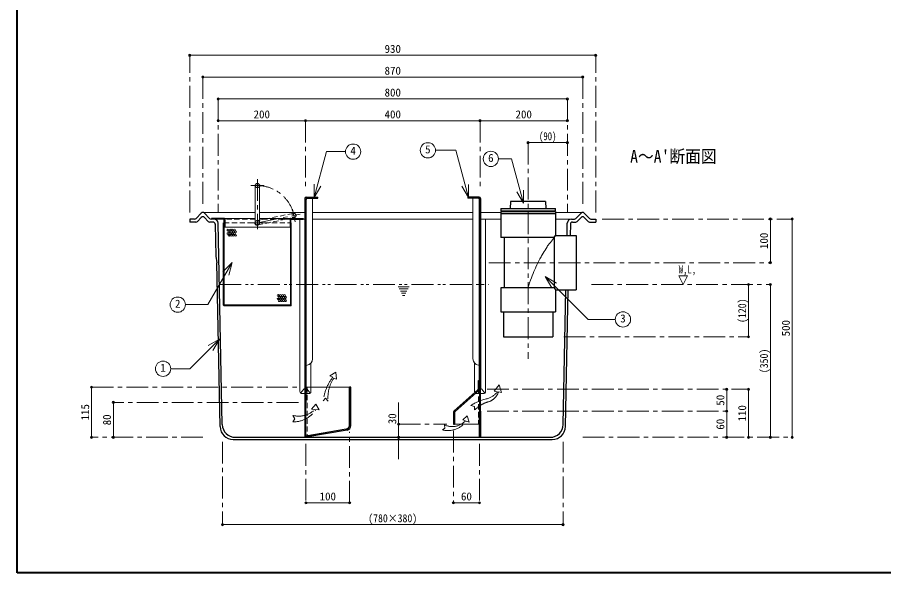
# Model space of a CAD drawing. Units: millimetres at full size, sheet at 1:10. Extents: x -2096 to 1954, y -1403 to 1407.
# Drawn here: x -2096 to -112, y -1403 to -131 of the extents above; entities that cross this region are included whole.
import ezdxf
from ezdxf.enums import TextEntityAlignment as Align

# ---------------------------------------------------------------- set-up
doc = ezdxf.new("R2010")
doc.units = ezdxf.units.MM
doc.header["$LTSCALE"] = 10
doc.header["$PDMODE"] = 32
doc.header["$PDSIZE"] = 5
for name, pattern in [('CHAIN1', [8, 5, -1, 1, -1]), ('DASHED1', [1.8, 1.2, -0.6]), ('DOUBLE_CHAIN1', [8.8, 5, -1, 0.6, -0.6, 0.6, -1])]:
    doc.linetypes.add(name, pattern=pattern)
doc.layers.add('0-0_ﾚｲﾔ1', color=4, linetype='Continuous', lineweight=9)
doc.styles.add('ＭＳ ゴシック', font='')
doc.styles.get('ＭＳ ゴシック').set_extended_font_data('MS Gothic')

msp = doc.modelspace()

# ---------------------------------------------------------------- linework, layer by layer
at = {"layer": '0-0_ﾚｲﾔ1', "color": 1, "lineweight": 40}
for p, q in [((-2096.01, -1403.12), (-2096.01, 1406.88)), ((1953.99, -1403.12), (-2096.01, -1403.12))]:
    msp.add_line(p, q, dxfattribs=at)
at = {"layer": '0-0_ﾚｲﾔ1'}
for p, q in [((-1701.01, -218.12), (-771.01, -218.12)), ((-801.01, -268.12), (-1671.01, -268.12)), ((-1636.01, -318.12), (-836.01, -318.12)), ((-1436.01, -368.12), (-1636.01, -368.12)), ((-1036.01, -368.12), (-1436.01, -368.12)), ((-836.01, -368.12), (-1036.01, -368.12)), ((-926.01, -418.12), (-836.01, -418.12)), ((-1671.01, -578.12), (-1551.01, -578.12)), ((-1551.01, -591.62), (-1622.51, -591.62)), ((-1541.01, -578.12), (-1437.26, -578.12)), ((-1469.51, -591.62), (-1541.01, -591.62)), ((-1448.6, -593.12), (-1448.6, -988.12)), ((-1441.01, -593.12), (-1437.26, -593.12)), ((-1419.51, -578.12), (-1052.26, -578.12)), ((-1419.51, -593.12), (-1052.26, -593.12)), ((-1034.76, -578.12), (-988.51, -578.12)), ((-1034.76, -593.12), (-988.51, -593.12)), ((-1023.42, -593.12), (-1023.42, -988.12)), ((-863.51, -578.12), (-801.01, -578.12)), ((-863.51, -593.12), (-826.21, -593.12)), ((-371.01, -693.12), (-371.01, -593.12)), ((-321.01, -1093.12), (-321.01, -593.12)), ((-1471.01, -611.62), (-1621.01, -611.62)), ((-879.86, -653.07), (-881.21, -654.94)), ((-877.48, -649.87), (-879.86, -653.07)), ((-875.04, -646.71), (-877.48, -649.87)), ((-872.55, -643.59), (-875.04, -646.71)), ((-870.03, -640.49), (-872.55, -643.59)), ((-867.49, -637.41), (-870.03, -640.49)), ((-866.01, -635.62), (-867.49, -637.41)), ((-891.67, -671.44), (-893.79, -675.15)), ((-889.51, -667.76), (-891.67, -671.44)), ((-887.28, -664.12), (-889.51, -667.76)), ((-884.99, -660.52), (-887.28, -664.12)), ((-882.62, -656.97), (-884.99, -660.52)), ((-881.21, -654.94), (-882.62, -656.97)), ((-903.64, -693.75), (-905.92, -698.4)), ((-901.3, -689.12), (-903.64, -693.75)), ((-898.9, -684.52), (-901.3, -689.12)), ((-896.45, -679.95), (-898.9, -684.52)), ((-895, -677.32), (-896.45, -679.95)), ((-893.79, -675.15), (-895, -677.32)), ((-912.75, -713.41), (-914.78, -718.25)), ((-910.65, -708.6), (-912.75, -713.41)), ((-909.4, -705.82), (-910.65, -708.6)), ((-908.14, -703.09), (-909.4, -705.82)), ((-905.92, -698.4), (-908.14, -703.09)), ((-920.37, -732.97), (-921.35, -735.85)), ((-918.59, -728.03), (-920.37, -732.97)), ((-916.73, -723.13), (-918.59, -728.03)), ((-914.78, -718.25), (-916.73, -723.13)), ((-925.59, -749.23), (-926.01, -750.62)), ((-924.85, -746.82), (-925.59, -749.23)), ((-924.11, -744.42), (-924.85, -746.82)), ((-923.36, -742.02), (-924.11, -744.42)), ((-922.6, -739.63), (-923.36, -742.02)), ((-921.81, -737.24), (-922.6, -739.63)), ((-921.35, -735.85), (-921.81, -737.24)), ((-421.01, -863.12), (-421.01, -743.12)), ((-371.01, -1093.12), (-371.01, -743.12)), ((-1423.42, -922.94), (-1423.42, -978.12)), ((-1048.6, -922.94), (-1048.6, -988.12)), ((-1926.01, -1093.12), (-1926.01, -978.12)), ((-1447.14, -991.66), (-1439.85, -982.92)), ((-1024.89, -991.66), (-1032.17, -982.92)), ((-471.01, -1033.12), (-471.01, -983.12)), ((-421.01, -983.12), (-421.01, -1093.12)), ((-1443.6, -993.12), (-1437.26, -993.12)), ((-1028.42, -993.12), (-1034.76, -993.12)), ((-1876.01, -1013.12), (-1876.01, -1093.12)), ((-1222.51, -1143.12), (-1222.51, -1013.12)), ((-471.01, -1093.12), (-471.01, -1033.12)), ((-1334.76, -1243.12), (-1434.76, -1243.12)), ((-1037.26, -1243.12), (-1097.26, -1243.12)), ((-1626.01, -1293.12), (-846.01, -1293.12))]:
    msp.add_line(p, q, dxfattribs=at)
at = {"layer": '0-0_ﾚｲﾔ1', "linetype": 'CHAIN1'}
for p, q in [((-1701.01, -578.12), (-1701.01, -218.12)), ((-771.01, -578.12), (-771.01, -218.12)), ((-1671.01, -268.12), (-1671.01, -563.12)), ((-801.01, -268.12), (-801.01, -563.12)), ((-1636.01, -318.12), (-1636.01, -578.12)), ((-836.01, -318.12), (-836.01, -578.12)), ((-1436.01, -368.12), (-1436.01, -528.12)), ((-1036.01, -368.12), (-1036.01, -528.12)), ((-926.01, -418.12), (-926.01, -913.12)), ((-1546.01, -501.62), (-1546.01, -616.62)), ((-1531.01, -516.62), (-1561.01, -516.62)), ((-1459.72, -599.85), (-1465.54, -570.42)), ((-1546.01, -601.62), (-1447.91, -582.22)), ((-756.01, -593.12), (-321.01, -593.12)), ((-1531.01, -601.62), (-1561.01, -601.62)), ((-1016.01, -693.12), (-371.01, -693.12)), ((-781.01, -743.12), (-371.01, -743.12)), ((-844.51, -863.12), (-421.01, -863.12)), ((-1926.01, -978.12), (-1449.76, -978.12)), ((-1019.76, -983.12), (-421.01, -983.12)), ((-1452.26, -1013.12), (-1876.01, -1013.12)), ((-1019.76, -1033.12), (-471.01, -1033.12)), ((-1222.51, -1063.12), (-1112.26, -1063.12)), ((-1334.76, -1243.12), (-1334.76, -1080.5)), ((-1097.26, -1078.12), (-1097.26, -1243.12)), ((-1671.01, -1093.12), (-1926.01, -1093.12)), ((-1626.01, -1103.12), (-1626.01, -1293.12)), ((-1434.76, -1108.12), (-1434.76, -1243.12)), ((-1037.26, -1108.12), (-1037.26, -1243.12)), ((-846.01, -1103.12), (-846.01, -1293.12)), ((-801.01, -1093.12), (-321.01, -1093.12))]:
    msp.add_line(p, q, dxfattribs=at)
at = {"layer": '0-0_ﾚｲﾔ1', "color": 7, "lineweight": 18}
for p, q in [((-1138.12, -435.8), (-1091.57, -435.8)), ((-1062.6, -543.91), (-1091.57, -435.8)), ((-993.84, -455.35), (-963.69, -455.35)), ((-936.5, -556.83), (-963.69, -455.35)), ((-1415.92, -543.7), (-1415.92, -513.7)), ((-1062.6, -543.91), (-1062.6, -513.91)), ((-1551.01, -516.62), (-1551.01, -601.62)), ((-1541.01, -516.62), (-1541.01, -601.62)), ((-1415.92, -543.7), (-1400.92, -517.72)), ((-1062.6, -543.91), (-1077.6, -517.93)), ((-936.5, -556.83), (-951.5, -530.85)), ((-936.5, -556.83), (-936.5, -526.83)), ((-1419.76, -913.12), (-1419.76, -545.62)), ((-1052.26, -913.12), (-1052.26, -545.62)), ((-1603.83, -692.95), (-1659.45, -789.28)), ((-1603.83, -692.95), (-1625.04, -714.16)), ((-1603.83, -692.95), (-1611.59, -721.92)), ((-886.7, -724.82), (-871.7, -750.8)), ((-886.7, -724.82), (-860.72, -739.82)), ((-581.01, -723.12), (-561.01, -723.12)), ((-571.01, -743.12), (-581.01, -723.12)), ((-571.01, -743.12), (-561.01, -723.12)), ((-1711.1, -789.28), (-1659.45, -789.28)), ((-1633, -868.1), (-1700.88, -935.99)), ((-1633, -868.1), (-1658.98, -883.1)), ((-1633, -868.1), (-1648, -894.08)), ((-1744.72, -935.99), (-1700.88, -935.99)), ((-1334.76, -978.12), (-1434.76, -978.12)), ((-1037.26, -1033.12), (-1037.26, -983.12)), ((-1034.76, -983.12), (-1034.76, -1033.12)), ((-1437.26, -1093.12), (-1437.26, -1013.12)), ((-1434.76, -1013.12), (-1434.76, -1090.58)), ((-1094.76, -1063.12), (-1037.26, -1063.12))]:
    msp.add_line(p, q, dxfattribs=at)
at = {"layer": '0-0_ﾚｲﾔ1', "color": 5, "lineweight": 25}
for p, q in [((-1437.26, -546.12), (-1437.26, -1013.12)), ((-1434.76, -548.62), (-1434.76, -1013.12)), ((-1434.26, -543.12), (-1408.01, -543.12)), ((-1431.76, -545.62), (-1408.01, -545.62)), ((-1408.01, -545.62), (-1408.01, -543.12)), ((-1064.01, -543.12), (-1064.01, -545.62)), ((-1037.76, -543.12), (-1064.01, -543.12)), ((-1040.26, -545.62), (-1064.01, -545.62)), ((-1037.26, -983.12), (-1037.26, -548.62)), ((-1034.76, -546.12), (-1034.76, -983.12)), ((-886.01, -553.12), (-885.01, -569.12)), ((-988.51, -569.12), (-863.51, -569.12)), ((-988.51, -569.12), (-988.51, -574.62)), ((-988.51, -574.62), (-863.51, -574.62)), ((-863.51, -574.62), (-863.51, -569.12)), ((-1689.9, -593.12), (-1701.01, -593.12)), ((-1701.01, -593.12), (-1701.01, -600.12)), ((-1686.33, -591.62), (-1674.59, -579.62)), ((-1683.39, -598.62), (-1674.59, -589.63)), ((-1655.69, -591.62), (-1667.44, -579.62)), ((-1658.64, -598.62), (-1667.44, -589.63)), ((-1623.26, -593.12), (-1652.12, -593.12)), ((-1651.01, -591.62), (-1651.01, -593.12)), ((-1622.51, -591.62), (-1651.01, -591.62)), ((-1622.51, -790.12), (-1622.51, -593.87)), ((-1621.01, -593.12), (-1621.01, -611.62)), ((-1471.01, -593.12), (-1471.01, -611.62)), ((-1469.51, -591.62), (-1441.01, -591.62)), ((-1469.51, -790.12), (-1469.51, -593.87)), ((-1468.76, -593.12), (-1441.01, -593.12)), ((-1441.01, -591.62), (-1441.01, -593.12)), ((-988.51, -575.62), (-988.51, -635.62)), ((-988.51, -580.62), (-863.51, -580.62)), ((-826.21, -593.12), (-819.9, -593.12)), ((-816.33, -591.62), (-804.59, -579.62)), ((-813.39, -598.62), (-804.59, -589.63)), ((-785.69, -591.62), (-797.44, -579.62)), ((-788.64, -598.62), (-797.44, -589.63)), ((-782.12, -593.12), (-771.01, -593.12)), ((-771.01, -593.12), (-771.01, -600.12)), ((-1686.96, -600.12), (-1701.01, -600.12)), ((-1647.77, -600.12), (-1655.06, -600.12)), ((-1642.78, -605.02), (-1641.31, -678.12)), ((-1626.6, -1063.72), (-1635.82, -602.92)), ((-1622.51, -601.62), (-1623.51, -601.62)), ((-1623.51, -790.62), (-1623.51, -601.62)), ((-1621.01, -611.62), (-1622.51, -611.62)), ((-1471.01, -611.62), (-1469.51, -611.62)), ((-1469.51, -601.62), (-1468.51, -601.62)), ((-1468.51, -790.62), (-1468.51, -601.62)), ((-836.76, -630.62), (-836.21, -602.92)), ((-829.25, -605.02), (-829.76, -630.62)), ((-824.25, -600.12), (-816.96, -600.12)), ((-785.06, -600.12), (-771.01, -600.12)), ((-866.01, -635.62), (-863.51, -630.62)), ((-863.51, -630.62), (-816.01, -630.62)), ((-816.01, -630.62), (-816.01, -755.62)), ((-866.01, -635.62), (-988.51, -635.62)), ((-981.01, -635.62), (-981.01, -750.62)), ((-866.01, -635.62), (-866.01, -750.62)), ((-1641.31, -678.12), (-1639.01, -693.12)), ((-1631.5, -1068.72), (-1639.01, -693.12)), ((-866.01, -750.62), (-988.51, -750.62)), ((-988.51, -750.62), (-988.51, -805.62)), ((-863.51, -755.62), (-863.51, -805.62)), ((-845.42, -1063.72), (-839.26, -755.62)), ((-840.52, -1068.72), (-834.26, -755.62)), ((-1469.51, -791.62), (-1622.51, -791.62)), ((-1470.01, -790.62), (-1622.01, -790.62)), ((-988.51, -805.62), (-863.51, -805.62)), ((-982.51, -805.62), (-982.51, -863.12)), ((-869.51, -805.62), (-869.51, -863.12)), ((-982.51, -863.12), (-869.51, -863.12)), ((-1039.76, -963.12), (-1037.26, -963.12)), ((-1039.76, -981.56), (-1039.76, -963.12)), ((-1334.76, -1064.63), (-1334.76, -978.12)), ((-1332.26, -978.12), (-1334.76, -978.12)), ((-1332.26, -1066.72), (-1332.26, -978.12)), ((-1095.59, -1032.75), (-1040.76, -983.79)), ((-1093.09, -1033.87), (-1038.26, -984.91)), ((-1037.26, -983.12), (-1034.76, -983.12)), ((-1434.76, -1013.12), (-1437.26, -1013.12)), ((-1097.26, -1036.48), (-1097.26, -1063.12)), ((-1094.76, -1037.6), (-1094.76, -1063.12)), ((-1037.26, -1033.12), (-1034.76, -1033.12)), ((-1037.26, -1093.12), (-1037.26, -1033.12)), ((-1034.76, -1033.12), (-1034.76, -1093.12)), ((-1097.26, -1063.12), (-1094.76, -1063.12)), ((-1343.03, -1074.47), (-1434.78, -1090.59)), ((-1340.53, -1076.57), (-1434.76, -1093.12)), ((-1601.51, -1098.12), (-870.52, -1098.12)), ((-1596.61, -1093.12), (-875.42, -1093.12))]:
    msp.add_line(p, q, dxfattribs=at)
at = {"layer": '0-0_ﾚｲﾔ1', "linetype": 'DASHED1'}
for p, q in [((-1551.01, -593.12), (-1623.26, -593.12)), ((-1546.98, -596.72), (-1463.6, -580.23)), ((-1545.04, -606.53), (-1461.66, -590.04)), ((-1468.76, -593.12), (-1541.01, -593.12)), ((-1622.51, -601.62), (-1561.01, -601.62)), ((-1531.01, -601.62), (-1469.51, -601.62)), ((-1432.26, -978.12), (-1432.26, -1092.68)), ((-1424.89, -991.66), (-1432.17, -982.92)), ((-1423.42, -988.12), (-1423.42, -978.12)), ((-1047.14, -991.66), (-1039.85, -982.92)), ((-1039.76, -981.56), (-1039.76, -1063.12)), ((-1428.42, -993.12), (-1437.26, -993.12)), ((-1043.6, -993.12), (-1034.76, -993.12))]:
    msp.add_line(p, q, dxfattribs=at)
at = {"layer": '0-0_ﾚｲﾔ1', "linetype": 'DOUBLE_CHAIN1'}
for p, q in [((-1633.01, -743.12), (-1016.01, -743.12)), ((-1223.51, -748.12), (-1198.51, -748.12)), ((-1221.01, -753.12), (-1201.01, -753.12)), ((-1218.51, -758.12), (-1203.51, -758.12)), ((-1216.01, -763.12), (-1206.01, -763.12)), ((-1213.51, -768.12), (-1208.51, -768.12)), ((-1380.25, -951.96), (-1366.12, -943.93)), ((-1373.38, -955.39), (-1380.25, -951.96)), ((-1364.97, -959.98), (-1366.12, -943.93)), ((-1371.09, -957.69), (-1364.97, -959.98)), ((-1003.86, -987.28), (-992.39, -973.16)), ((-996.37, -988.94), (-1003.86, -987.28)), ((-993.64, -988.94), (-986.8, -990.22)), ((-986.8, -990.22), (-992.39, -973.16)), ((-1395.15, -1009.63), (-1389.8, -1003.52)), ((-1384.07, -1010.02), (-1389.8, -1003.52)), ((-1421.91, -1028.65), (-1412.02, -1016.88)), ((-1414.65, -1029.57), (-1421.91, -1028.65)), ((-1404.34, -1030.34), (-1412.02, -1016.88)), ((-1411.98, -1029.57), (-1404.34, -1030.34)), ((-1057.33, -1019.94), (-1048.57, -1022.28)), ((-1048.53, -1030.45), (-1048.57, -1022.28)), ((-1465.07, -1057.84), (-1460.72, -1050.93)), ((-1464.69, -1042.94), (-1460.72, -1050.93)), ((-1075.77, -1053.45), (-1065.63, -1044.19)), ((-1061.07, -1058.45), (-1065.63, -1044.19)), ((-1117.24, -1064.8), (-1116.8, -1072.2)), ((-1069.51, -1055.26), (-1075.77, -1053.45)), ((-1067.63, -1056.11), (-1061.07, -1058.45)), ((-1122.19, -1076.06), (-1116.8, -1072.2))]:
    msp.add_line(p, q, dxfattribs=at)
at = {"layer": '0-0_ﾚｲﾔ1', "color": 7, "lineweight": 18}
for points in [[(-1415.92, -543.7), (-1387.83, -438.86), (-1344.31, -438.86)], [(-886.7, -724.82), (-788.49, -823.03), (-726.2, -823.03)]]:
    msp.add_lwpolyline(points, dxfattribs=at)
at = {"layer": '0-0_ﾚｲﾔ1', "color": 5, "lineweight": 25}
for points in [[(-886.01, -553.12), (-966.01, -553.12), (-967.01, -569.12)], [(-988.51, -575.62), (-863.51, -575.62), (-863.51, -630.62)], [(-866.01, -750.62), (-863.51, -755.62), (-816.01, -755.62)]]:
    msp.add_lwpolyline(points, dxfattribs=at)
at = {"layer": '0-0_ﾚｲﾔ1', "color": 7, "lineweight": 18}
for centre in [(-1326.81, -438.86), (-1155.62, -435.8), (-1011.34, -455.35), (-1728.6, -789.28), (-708.7, -823.03), (-1762.22, -935.99)]:
    msp.add_circle(centre, 17.5, dxfattribs=at)
at = {"layer": '0-0_ﾚｲﾔ1', "color": 5, "lineweight": 25}
msp.add_circle((-1546.01, -516.62), 5, dxfattribs=at)
at = {"layer": '0-0_ﾚｲﾔ1', "linetype": 'DASHED1'}
msp.add_circle((-1462.63, -585.13), 5, dxfattribs=at)
at = {"layer": '0-0_ﾚｲﾔ1'}
for centre in [(-1613.59, -618.57), (-1613.59, -626.57), (-1611.09, -622.57), (-1611.09, -630.57), (-1608.59, -618.57), (-1608.59, -626.57), (-1606.09, -622.57), (-1606.09, -630.57), (-1603.59, -618.57), (-1603.59, -626.57), (-1601.09, -622.57), (-1601.09, -630.57), (-1598.59, -618.57), (-1598.59, -626.57), (-1596.09, -622.57), (-1596.09, -630.57), (-1498.8, -768.29), (-1496.3, -772.29), (-1493.8, -768.29), (-1491.3, -772.29), (-1488.8, -768.29), (-1486.3, -772.29), (-1483.8, -768.29), (-1481.3, -772.29), (-1498.8, -776.29), (-1496.3, -780.29), (-1493.8, -776.29), (-1491.3, -780.29), (-1488.8, -776.29), (-1486.3, -780.29), (-1483.8, -776.29), (-1481.3, -780.29)]:
    msp.add_circle(centre, 2, dxfattribs=at)
at = {"layer": '0-0_ﾚｲﾔ1', "linetype": 'CHAIN1'}
msp.add_arc((-1546.01, -601.62), 85, 11.18445, 90, dxfattribs=at)
at = {"layer": '0-0_ﾚｲﾔ1', "color": 5, "lineweight": 25}
for centre, radius, start, end in [((-1434.26, -546.12), 3, 90, 180), ((-1431.76, -548.62), 3, 90, 180), ((-1040.26, -548.62), 3, 0, 90), ((-1037.76, -546.12), 3, 0, 90), ((-1689.9, -588.12), 5, 270, 315.6053), ((-1671.01, -583.12), 5, 44.3947, 135.6053), ((-1671.01, -593.13), 5, 44.3947, 135.6053), ((-1652.12, -588.12), 5, 224.3947, 270), ((-1645.81, -603.12), 10, 1.14576, 90), ((-1623.26, -593.87), 0.75, 0, 90), ((-1622.51, -593.12), 1.5, 0, 90), ((-1469.51, -593.12), 1.5, 90, 180), ((-1468.76, -593.87), 0.75, 90, 180), ((-826.21, -603.12), 10, 90, 178.85424), ((-819.9, -588.12), 5, 270, 315.6053), ((-801.01, -583.12), 5, 44.3947, 135.6053), ((-801.01, -593.13), 5, 44.3947, 135.6053), ((-782.12, -588.12), 5, 224.3947, 270), ((-1686.96, -595.12), 5, 270, 315.6053), ((-1655.06, -595.12), 5, 224.3947, 270), ((-1647.77, -605.12), 5, 1.14576, 90), ((-824.25, -605.12), 5, 90, 178.85424), ((-816.96, -595.12), 5, 270, 315.6053), ((-785.06, -595.12), 5, 224.3947, 270), ((-1622.51, -790.62), 1, 180, 270), ((-1622.01, -790.12), 0.5, 180, 270), ((-1470.01, -790.12), 0.5, 270, 0), ((-1469.51, -790.62), 1, 270, 0), ((-1042.76, -981.56), 3, 311.7603, 0), ((-1040.26, -982.68), 3, 311.7603, 0), ((-1092.26, -1036.48), 5, 131.7603, 180), ((-1089.76, -1037.6), 5, 131.7603, 180), ((-1601.51, -1068.12), 30, 181.14576, 270), ((-1596.61, -1063.12), 30, 181.14576, 270), ((-1344.76, -1064.63), 10, 279.96014, 0), ((-1342.26, -1066.72), 10, 279.96014, 0), ((-875.42, -1063.12), 30, 270, 358.85424), ((-870.52, -1068.12), 30, 270, 358.85424), ((-1434.26, -1093.54), 3, 99.96014, 171.95512)]:
    msp.add_arc(centre, radius, start, end, dxfattribs=at)
at = {"layer": '0-0_ﾚｲﾔ1', "linetype": 'DASHED1'}
for centre, radius, start, end in [((-1546.01, -601.62), 6, 180, 0), ((-1546.01, -601.62), 5, 0, 180), ((-1436.01, -986.12), 5, 39.81617, 107.4576), ((-1428.42, -988.12), 5, 270, 0), ((-1043.6, -988.12), 5, 206.23181, 270), ((-1036.01, -986.12), 5, 72.5424, 140.18383)]:
    msp.add_arc(centre, radius, start, end, dxfattribs=at)
at = {"layer": '0-0_ﾚｲﾔ1', "color": 7, "lineweight": 18}
for centre, radius, start, end in [((-1546.01, -601.62), 5, 180, 0), ((-1431.76, -930.87), 3, 99.59407, 180), ((-1434.76, -913.12), 15, 279.59407, 0), ((-1037.26, -913.12), 15, 180, 260.40593), ((-1040.26, -930.87), 3, 0, 80.40593)]:
    msp.add_arc(centre, radius, start, end, dxfattribs=at)
at = {"layer": '0-0_ﾚｲﾔ1', "linetype": 'DOUBLE_CHAIN1'}
for centre, radius, start, end in [((-1290.87, -1020), 104.8, 141.93714, 174.32098), ((-1304.91, -1001.89), 79.58, 146.26034, 185.86407), ((-1034.28, -957.95), 48.96, 287.40358, 320.7341), ((-1029.62, -976.34), 38.12, 295.94062, 340.69413), ((-993.54, -1123.25), 121.42, 102.40974, 121.69408), ((-996.12, -1082.65), 73.97, 103.1461, 135.11885), ((-1464.01, -995.83), 62.01, 269.01845, 327.04091), ((-1451.63, -991.5), 53.08, 255.75553, 314.16174), ((-1109.45, -1026.32), 51.34, 255.63597, 324.53138), ((-1100.04, -1026.71), 41.8, 245.69677, 316.9231)]:
    msp.add_arc(centre, radius, start, end, dxfattribs=at)
at = {"layer": '0-0_ﾚｲﾔ1'}
for centre, start, end in [((-1443.6, -988.12), 180, 270), ((-1436.01, -986.12), 107.4576, 140.18383), ((-1043.6, -988.12), 180, 206.23181), ((-1036.01, -986.12), 39.81617, 72.5424), ((-1028.42, -988.12), 270, 0)]:
    msp.add_arc(centre, 5, start, end, dxfattribs=at)
at = {"layer": '0-0_ﾚｲﾔ1', "color": 1}
for p in [(-1701.01, -218.12), (-771.01, -218.12), (-1671.01, -268.12), (-801.01, -268.12), (-1636.01, -318.12), (-836.01, -318.12), (-1636.01, -368.12), (-1436.01, -368.12), (-1036.01, -368.12), (-836.01, -368.12), (-926.01, -418.12), (-836.01, -418.12), (-371.01, -593.12), (-321.01, -593.12), (-371.01, -693.12), (-421.01, -743.12), (-371.01, -743.12), (-421.01, -863.12), (-1926.01, -978.12), (-471.01, -983.12), (-421.01, -983.12), (-1876.01, -1013.12), (-471.01, -1033.12), (-1222.51, -1063.12), (-1926.01, -1093.12), (-1876.01, -1093.12), (-1222.51, -1093.12), (-471.01, -1093.12), (-421.01, -1093.12), (-371.01, -1093.12), (-321.01, -1093.12), (-1434.76, -1243.12), (-1334.76, -1243.12), (-1097.26, -1243.12), (-1037.26, -1243.12), (-1626.01, -1293.12), (-846.01, -1293.12)]:
    msp.add_point(p, dxfattribs=at)

# ---------------------------------------------------------------- texts
at = {"layer": '0-0_ﾚｲﾔ1', "color": 7, "style": 'ＭＳ ゴシック'}
for s, p in [('930', (-1254.76, -218.12)), ('870', (-1254.76, -268.12)), ('800', (-1254.76, -318.12)), ('200', (-1554.76, -368.12)), ('400', (-1254.76, -368.12)), ('200', (-954.76, -368.12)), ('4', (-1333.06, -451.36)), ('5', (-1161.87, -448.3)), ('6', (-1017.59, -467.85)), ('2', (-1734.85, -801.78)), ('3', (-714.95, -835.53)), ('1', (-1768.47, -948.49)), ('100', (-1403.51, -1243.12)), ('60', (-1079.76, -1243.12))]:
    msp.add_text(s, height=18.33, dxfattribs=at).set_placement(p, align=Align.BOTTOM_LEFT)
for s, height, width, p in [('(90)', 18.33, 0.8, (-901.01, -418.12)), ("A～A'断面図", 29.33, 0.9, (-692.26, -473.12)), ('W,L,', 18.33, 0.8, (-581.01, -723.12)), ('(780×380)', 18.33, 0.9, (-1292.26, -1293.12))]:
    msp.add_text(s, height=height, dxfattribs=dict(at, width=width)).set_placement(p, align=Align.BOTTOM_LEFT)
for s, p in [('100', (-371.01, -661.87)), ('500', (-321.01, -861.87)), ('50', (-471.01, -1020.62)), ('115', (-1926.01, -1054.37)), ('110', (-421.01, -1056.87)), ('80', (-1876.01, -1065.62)), ('30', (-1222.51, -1063.12)), ('60', (-471.01, -1075.62))]:
    msp.add_text(s, height=18.33, rotation=90, dxfattribs=at).set_placement(p, align=Align.BOTTOM_LEFT)
at = {"layer": '0-0_ﾚｲﾔ1', "color": 7, "style": 'ＭＳ ゴシック', "width": 0.9}
for s, p in [('(120)', (-421.01, -831.25)), ('(350)', (-371.01, -946.25))]:
    msp.add_text(s, height=18.33, rotation=90, dxfattribs=at).set_placement(p, align=Align.BOTTOM_LEFT)

doc.saveas('drawing.dxf')
